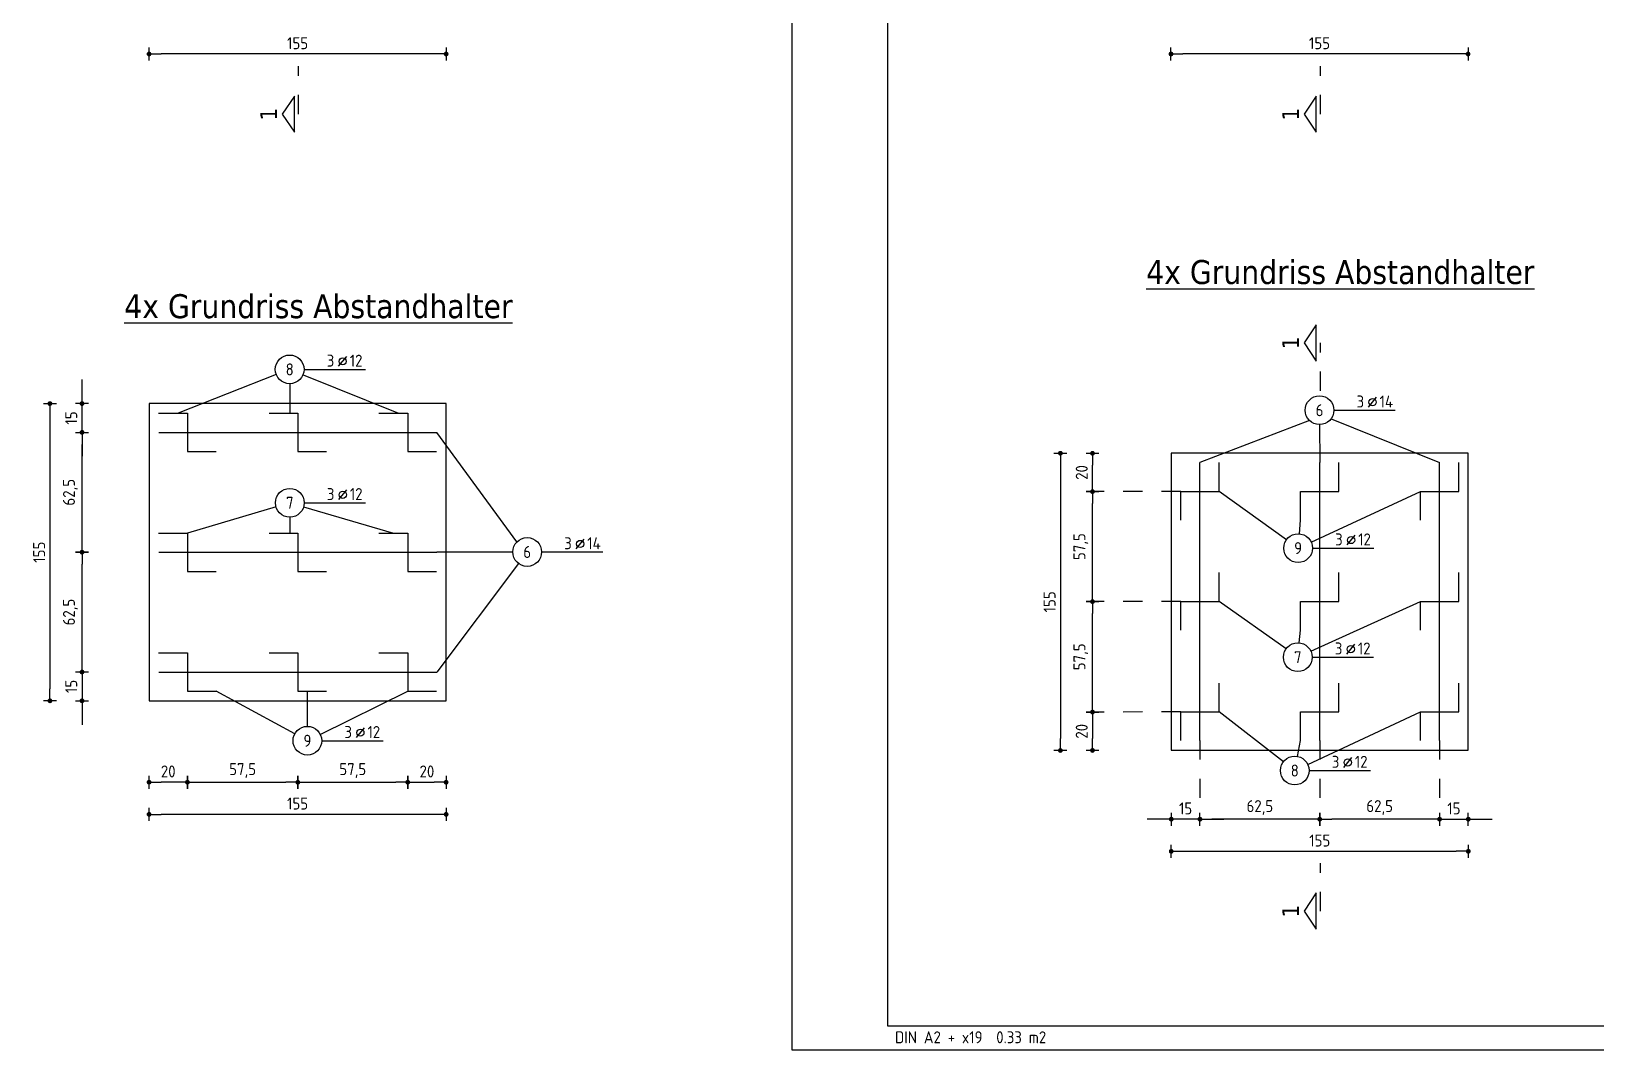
# Model space of a CAD drawing. Extents: x -4 to 19.6, y 0 to 25.2.
# Drawn here: x -3.97 to 4.19, y 0 to 5.31 of the extents above; entities that cross this region are included whole.
import ezdxf
from ezdxf.enums import TextEntityAlignment as Align

# ---------------------------------------------------------------- set-up
doc = ezdxf.new("R2010")
doc.units = 0
doc.header["$LTSCALE"] = 0.25
for name, pattern in [('AUSGEZOGEN', [1000.01, 1000, 0.01]), ('DASHDOTSMALL', [1.05, 0.5, -0.25, 0.05, -0.25]), ('HIDDEN4', [0.12, 0.02, -0.1]), ('STRICHPUNKT2', [0.55, 0.25, -0.125, 0.05, -0.125])]:
    doc.linetypes.add(name, pattern=pattern)
for name, color, linetype in [('BETON', 7, 'Continuous'), ('HILFE', 7, 'Continuous'), ('MASSE', 7, 'Continuous'), ('RAHMEN', 7, 'Continuous'), ('RND', 7, 'Continuous'), ('SCHNITTE', 7, 'Continuous'), ('TEXT', 7, 'Continuous')]:
    doc.layers.add(name, color=color, linetype=linetype)
doc.styles.add('helv', font='tahoma.ttf')
doc.styles.add('txt', font='isocp.shx')
doc.dimstyles.new('DOT_I', dxfattribs={"dimscale": 0.25, "dimtxt": 0.25, "dimasz": 0.25, "dimexe": 0.1, "dimexo": 0.3, "dimgap": 0.1, "dimtad": 1, "dimdec": 3, "dimzin": 3, "dimtxsty": 'txt', "dimblk": 'DOT', "dimblk1": 'DOT', "dimblk2": 'DOT', "dimsah": 1, "dimcen": 0.1, "dimse1": 1, "dimse2": 1, "dimazin": 0, "dimtfac": 1, "dimtdec": 4, "dimtix": 1, "dimtmove": 2, "dimatfit": 3, "dimfxl": 0, "dimtvp": 1, "dimtolj": 1, "dimtzin": 0, "dimarcsym": 0})

# ---------------------------------------------------------------- blocks, each defined once
blk = doc.blocks.new('SCHN-2')
at = {"layer": 'SCHNITTE', "color": 6, "linetype": 'Continuous'}
blk.add_lwpolyline([(0.378, 0.088), (0, 0.34), (-0.378, 0.088)], close=True, dxfattribs=at)
at = {"layer": 'SCHNITTE', "color": 1, "linetype": 'DASHDOTSMALL', "style": 'helv'}
blk.add_attdef('SCHN-2', text='', height=0.35, dxfattribs=at).set_placement((0, 0.45), align=Align.CENTER)
blk = doc.blocks.new('DOT')
at = {"layer": 'MASSE', "color": 7, "linetype": 'Continuous'}
for p, q in [((0, 0), (-1, 0)), ((0, 0.54), (0, -0.54))]:
    blk.add_line(p, q, dxfattribs=at)
at = {"layer": 'MASSE', "color": 7, "linetype": 'Continuous', "const_width": 0.2}
blk.add_lwpolyline([(-0.1, 0, 1), (0.1, 0, 1)], format="xyb", close=True, dxfattribs=at)
blk = doc.blocks.new('*D47')
at = {"layer": 'Defpoints', "color": 0, "linetype": 'AUSGEZOGEN', "transparency": 16777216}
for p in [(1.9788, 5.1932), (1.9788, 5.1932), (3.5288, 5.1932)]:
    blk.add_point(p, dxfattribs=at)
at = {"layer": 'MASSE', "color": 0, "linetype": 'AUSGEZOGEN', "lineweight": -2, "transparency": 16777216}
blk.add_line((3.4663, 5.1932), (2.0413, 5.1932), dxfattribs=at)
at = {"layer": 'MASSE', "color": 0, "linetype": 'AUSGEZOGEN', "lineweight": -2, "transparency": 16777216, "xscale": 0.0625, "yscale": 0.0625, "zscale": 0.0625, "rotation": 180}
blk.add_blockref('DOT', (1.9788, 5.1932), dxfattribs=at)
at = {"layer": 'MASSE', "color": 0, "linetype": 'AUSGEZOGEN', "lineweight": -2, "transparency": 16777216, "xscale": 0.0625, "yscale": 0.0625, "zscale": 0.0625}
blk.add_blockref('DOT', (3.5288, 5.1932), dxfattribs=at)
at = {"layer": 'MASSE', "color": 0, "linetype": 'AUSGEZOGEN', "transparency": 16777216, "insert": (2.7538, 5.2495), "char_height": 0.0625, "attachment_point": 5, "style": 'txt'}
blk.add_mtext('\\A1;155', dxfattribs=at)
blk = doc.blocks.new('*D48')
at = {"layer": 'Defpoints', "color": 0, "linetype": 'AUSGEZOGEN', "transparency": 16777216}
for p in [(1.9801, 1.0347), (3.5301, 1.0347), (3.5301, 1.0347)]:
    blk.add_point(p, dxfattribs=at)
at = {"layer": 'MASSE', "color": 0, "linetype": 'AUSGEZOGEN', "lineweight": -2, "transparency": 16777216}
blk.add_line((2.0426, 1.0347), (3.4676, 1.0347), dxfattribs=at)
at = {"layer": 'MASSE', "color": 0, "linetype": 'AUSGEZOGEN', "lineweight": -2, "transparency": 16777216, "xscale": 0.0625, "yscale": 0.0625, "zscale": 0.0625, "rotation": 180}
blk.add_blockref('DOT', (1.9801, 1.0347), dxfattribs=at)
at = {"layer": 'MASSE', "color": 0, "linetype": 'AUSGEZOGEN', "lineweight": -2, "transparency": 16777216, "xscale": 0.0625, "yscale": 0.0625, "zscale": 0.0625}
blk.add_blockref('DOT', (3.5301, 1.0347), dxfattribs=at)
at = {"layer": 'MASSE', "color": 0, "linetype": 'AUSGEZOGEN', "transparency": 16777216, "insert": (2.7551, 1.091), "char_height": 0.0625, "attachment_point": 5, "style": 'txt'}
blk.add_mtext('\\A1;155', dxfattribs=at)
blk = doc.blocks.new('*D49')
at = {"layer": 'Defpoints', "color": 0, "linetype": 'AUSGEZOGEN', "transparency": 16777216}
for p in [(1.4017, 3.1108), (1.4017, 1.5608), (1.4017, 1.5608)]:
    blk.add_point(p, dxfattribs=at)
at = {"layer": 'MASSE', "color": 0, "linetype": 'AUSGEZOGEN', "lineweight": -2, "transparency": 16777216}
blk.add_line((1.4017, 3.0483), (1.4017, 1.6233), dxfattribs=at)
at = {"layer": 'MASSE', "color": 0, "linetype": 'AUSGEZOGEN', "lineweight": -2, "transparency": 16777216, "xscale": 0.0625, "yscale": 0.0625, "zscale": 0.0625}
for p, rotation in [((1.4017, 3.1108), 90), ((1.4017, 1.5608), 270)]:
    blk.add_blockref('DOT', p, dxfattribs=dict(at, rotation=rotation))
at = {"layer": 'MASSE', "color": 0, "linetype": 'AUSGEZOGEN', "transparency": 16777216, "insert": (1.3455, 2.3358), "char_height": 0.0625, "attachment_point": 5, "rotation": 90, "style": 'txt'}
blk.add_mtext('\\A1;155', dxfattribs=at)
blk = doc.blocks.new('RND_LEI')
at = {"layer": 'RND', "color": 7, "linetype": 'Continuous'}
blk.add_line((1.022, 0.066), (1.19, 0.27), dxfattribs=at)
for centre, radius in [((0, 0), 0.3), ((1.106, 0.168), 0.075)]:
    blk.add_circle(centre, radius, dxfattribs=at)
at = {"layer": 'RND', "color": 7, "linetype": 'Continuous', "style": 'txt'}
blk.add_attdef('POSL', text='', height=0.25, dxfattribs=at).set_placement((0, 0), align=Align.MIDDLE)
blk.add_attdef('ANZ', text='', height=0.25, dxfattribs=at).set_placement((0.931, 0.057), align=Align.RIGHT)
for tag, p in [('DUM', (1.253, 0.057)), ('ABSTD', (1.674, 0.057)), ('POSTXT', (0.374, -0.327))]:
    blk.add_attdef(tag, p, '', height=0.25, dxfattribs=at)
blk = doc.blocks.new('*D64')
at = {"layer": 'Defpoints', "color": 0, "linetype": 'AUSGEZOGEN', "transparency": 16777216}
for p in [(1.5692, 1.7608), (1.5692, 1.5608), (1.5692, 1.5608)]:
    blk.add_point(p, dxfattribs=at)
at = {"layer": 'MASSE', "color": 0, "linetype": 'AUSGEZOGEN', "lineweight": -2, "transparency": 16777216}
blk.add_line((1.5692, 1.6983), (1.5692, 1.6233), dxfattribs=at)
at = {"layer": 'MASSE', "color": 0, "linetype": 'AUSGEZOGEN', "lineweight": -2, "transparency": 16777216, "xscale": 0.0625, "yscale": 0.0625, "zscale": 0.0625}
for p, rotation in [((1.5692, 1.7608), 90), ((1.5692, 1.5608), 270)]:
    blk.add_blockref('DOT', p, dxfattribs=dict(at, rotation=rotation))
at = {"layer": 'MASSE', "color": 0, "linetype": 'AUSGEZOGEN', "transparency": 16777216, "insert": (1.513, 1.6608), "char_height": 0.0625, "attachment_point": 5, "rotation": 90, "style": 'txt'}
blk.add_mtext('\\A1;20', dxfattribs=at)
blk = doc.blocks.new('*D65')
at = {"layer": 'Defpoints', "color": 0, "linetype": 'AUSGEZOGEN', "transparency": 16777216}
for p in [(1.5692, 2.3371), (1.5692, 2.3371), (1.5692, 1.7608)]:
    blk.add_point(p, dxfattribs=at)
at = {"layer": 'MASSE', "color": 0, "linetype": 'AUSGEZOGEN', "lineweight": -2, "transparency": 16777216}
blk.add_line((1.5692, 1.8233), (1.5692, 2.2746), dxfattribs=at)
at = {"layer": 'MASSE', "color": 0, "linetype": 'AUSGEZOGEN', "lineweight": -2, "transparency": 16777216, "xscale": 0.0625, "yscale": 0.0625, "zscale": 0.0625}
for p, rotation in [((1.5692, 2.3371), 90), ((1.5692, 1.7608), 270)]:
    blk.add_blockref('DOT', p, dxfattribs=dict(at, rotation=rotation))
at = {"layer": 'MASSE', "color": 0, "linetype": 'AUSGEZOGEN', "transparency": 16777216, "insert": (1.5083, 2.049), "char_height": 0.0625, "attachment_point": 5, "rotation": 90, "style": 'txt'}
blk.add_mtext('\\A1;57,5', dxfattribs=at)
blk = doc.blocks.new('*D66')
at = {"layer": 'Defpoints', "color": 0, "linetype": 'AUSGEZOGEN', "transparency": 16777216}
for p in [(1.5692, 2.9106), (1.5692, 2.9106), (1.5692, 2.3371)]:
    blk.add_point(p, dxfattribs=at)
at = {"layer": 'MASSE', "color": 0, "linetype": 'AUSGEZOGEN', "lineweight": -2, "transparency": 16777216}
blk.add_line((1.5692, 2.3996), (1.5692, 2.8481), dxfattribs=at)
at = {"layer": 'MASSE', "color": 0, "linetype": 'AUSGEZOGEN', "lineweight": -2, "transparency": 16777216, "xscale": 0.0625, "yscale": 0.0625, "zscale": 0.0625}
for p, rotation in [((1.5692, 2.9106), 90), ((1.5692, 2.3371), 270)]:
    blk.add_blockref('DOT', p, dxfattribs=dict(at, rotation=rotation))
at = {"layer": 'MASSE', "color": 0, "linetype": 'AUSGEZOGEN', "transparency": 16777216, "insert": (1.5083, 2.6238), "char_height": 0.0625, "attachment_point": 5, "rotation": 90, "style": 'txt'}
blk.add_mtext('\\A1;57,5', dxfattribs=at)
blk = doc.blocks.new('*D67')
at = {"layer": 'Defpoints', "color": 0, "linetype": 'AUSGEZOGEN', "transparency": 16777216}
for p in [(1.5692, 3.1108), (1.5692, 3.1108), (1.5692, 2.9106)]:
    blk.add_point(p, dxfattribs=at)
at = {"layer": 'MASSE', "color": 0, "linetype": 'AUSGEZOGEN', "lineweight": -2, "transparency": 16777216}
blk.add_line((1.5692, 2.9731), (1.5692, 3.0483), dxfattribs=at)
at = {"layer": 'MASSE', "color": 0, "linetype": 'AUSGEZOGEN', "lineweight": -2, "transparency": 16777216, "xscale": 0.0625, "yscale": 0.0625, "zscale": 0.0625}
for p, rotation in [((1.5692, 3.1108), 90), ((1.5692, 2.9106), 270)]:
    blk.add_blockref('DOT', p, dxfattribs=dict(at, rotation=rotation))
at = {"layer": 'MASSE', "color": 0, "linetype": 'AUSGEZOGEN', "transparency": 16777216, "insert": (1.513, 3.0107), "char_height": 0.0625, "attachment_point": 5, "rotation": 90, "style": 'txt'}
blk.add_mtext('\\A1;20', dxfattribs=at)
blk = doc.blocks.new('*D68')
at = {"layer": 'Defpoints', "color": 0, "linetype": 'AUSGEZOGEN', "transparency": 16777216}
for p in [(3.3801, 1.2022), (3.5301, 1.2022), (3.5301, 1.2022)]:
    blk.add_point(p, dxfattribs=at)
at = {"layer": 'MASSE', "color": 0, "linetype": 'AUSGEZOGEN', "lineweight": -2, "transparency": 16777216}
for p, q in [((3.3176, 1.2022), (3.2551, 1.2022)), ((3.3801, 1.2022), (3.5301, 1.2022)), ((3.5926, 1.2022), (3.6551, 1.2022))]:
    blk.add_line(p, q, dxfattribs=at)
at = {"layer": 'MASSE', "color": 0, "linetype": 'AUSGEZOGEN', "lineweight": -2, "transparency": 16777216, "xscale": 0.0625, "yscale": 0.0625, "zscale": 0.0625}
blk.add_blockref('DOT', (3.3801, 1.2022), dxfattribs=at)
at = {"layer": 'MASSE', "color": 0, "linetype": 'AUSGEZOGEN', "lineweight": -2, "transparency": 16777216, "xscale": 0.0625, "yscale": 0.0625, "zscale": 0.0625, "rotation": 180}
blk.add_blockref('DOT', (3.5301, 1.2022), dxfattribs=at)
at = {"layer": 'MASSE', "color": 0, "linetype": 'AUSGEZOGEN', "transparency": 16777216, "insert": (3.4551, 1.2585), "char_height": 0.0625, "attachment_point": 5, "style": 'txt'}
blk.add_mtext('\\A1;15', dxfattribs=at)
blk = doc.blocks.new('*D69')
at = {"layer": 'Defpoints', "color": 0, "linetype": 'AUSGEZOGEN', "transparency": 16777216}
for p in [(2.7551, 1.2022), (2.7551, 1.2022), (3.3801, 1.2022)]:
    blk.add_point(p, dxfattribs=at)
at = {"layer": 'MASSE', "color": 0, "linetype": 'AUSGEZOGEN', "lineweight": -2, "transparency": 16777216}
blk.add_line((3.3176, 1.2022), (2.8176, 1.2022), dxfattribs=at)
at = {"layer": 'MASSE', "color": 0, "linetype": 'AUSGEZOGEN', "lineweight": -2, "transparency": 16777216, "xscale": 0.0625, "yscale": 0.0625, "zscale": 0.0625, "rotation": 180}
blk.add_blockref('DOT', (2.7551, 1.2022), dxfattribs=at)
at = {"layer": 'MASSE', "color": 0, "linetype": 'AUSGEZOGEN', "lineweight": -2, "transparency": 16777216, "xscale": 0.0625, "yscale": 0.0625, "zscale": 0.0625}
blk.add_blockref('DOT', (3.3801, 1.2022), dxfattribs=at)
at = {"layer": 'MASSE', "color": 0, "linetype": 'AUSGEZOGEN', "transparency": 16777216, "insert": (3.0676, 1.2632), "char_height": 0.0625, "attachment_point": 5, "style": 'txt'}
blk.add_mtext('\\A1;62,5', dxfattribs=at)
blk = doc.blocks.new('*D70')
at = {"layer": 'Defpoints', "color": 0, "linetype": 'AUSGEZOGEN', "transparency": 16777216}
for p in [(2.1301, 1.2022), (2.1301, 1.2022), (2.7551, 1.2022)]:
    blk.add_point(p, dxfattribs=at)
at = {"layer": 'MASSE', "color": 0, "linetype": 'AUSGEZOGEN', "lineweight": -2, "transparency": 16777216}
blk.add_line((2.6926, 1.2022), (2.1926, 1.2022), dxfattribs=at)
at = {"layer": 'MASSE', "color": 0, "linetype": 'AUSGEZOGEN', "lineweight": -2, "transparency": 16777216, "xscale": 0.0625, "yscale": 0.0625, "zscale": 0.0625, "rotation": 180}
blk.add_blockref('DOT', (2.1301, 1.2022), dxfattribs=at)
at = {"layer": 'MASSE', "color": 0, "linetype": 'AUSGEZOGEN', "lineweight": -2, "transparency": 16777216, "xscale": 0.0625, "yscale": 0.0625, "zscale": 0.0625}
blk.add_blockref('DOT', (2.7551, 1.2022), dxfattribs=at)
at = {"layer": 'MASSE', "color": 0, "linetype": 'AUSGEZOGEN', "transparency": 16777216, "insert": (2.4426, 1.2632), "char_height": 0.0625, "attachment_point": 5, "style": 'txt'}
blk.add_mtext('\\A1;62,5', dxfattribs=at)
blk = doc.blocks.new('*D71')
at = {"layer": 'Defpoints', "color": 0, "linetype": 'AUSGEZOGEN', "transparency": 16777216}
for p in [(1.9801, 1.2022), (1.9801, 1.2022), (2.1301, 1.2022)]:
    blk.add_point(p, dxfattribs=at)
at = {"layer": 'MASSE', "color": 0, "linetype": 'AUSGEZOGEN', "lineweight": -2, "transparency": 16777216}
for p, q in [((1.9176, 1.2022), (1.8551, 1.2022)), ((2.1301, 1.2022), (1.9801, 1.2022)), ((2.1926, 1.2022), (2.2551, 1.2022))]:
    blk.add_line(p, q, dxfattribs=at)
at = {"layer": 'MASSE', "color": 0, "linetype": 'AUSGEZOGEN', "lineweight": -2, "transparency": 16777216, "xscale": 0.0625, "yscale": 0.0625, "zscale": 0.0625}
blk.add_blockref('DOT', (1.9801, 1.2022), dxfattribs=at)
at = {"layer": 'MASSE', "color": 0, "linetype": 'AUSGEZOGEN', "lineweight": -2, "transparency": 16777216, "xscale": 0.0625, "yscale": 0.0625, "zscale": 0.0625, "rotation": 180}
blk.add_blockref('DOT', (2.1301, 1.2022), dxfattribs=at)
at = {"layer": 'MASSE', "color": 0, "linetype": 'AUSGEZOGEN', "transparency": 16777216, "insert": (2.0551, 1.2585), "char_height": 0.0625, "attachment_point": 5, "style": 'txt'}
blk.add_mtext('\\A1;15', dxfattribs=at)
blk = doc.blocks.new('A2-19-0')
at = {"layer": 'RAHMEN', "color": 7}
for p, q in [((0, 42), (0, 0)), ((0, 0), (78.4, 0))]:
    blk.add_line(p, q, dxfattribs=at)
at = {"layer": 'RAHMEN', "color": 5}
for p, q in [((2, 41.5), (2, 0.5)), ((2, 0.5), (77.9, 0.5))]:
    blk.add_line(p, q, dxfattribs=at)
at = {"layer": 'RAHMEN', "color": 7, "style": 'txt'}
blk.add_text('DIN A2 + x19  0.33 m2', height=0.25, dxfattribs=at).set_placement((2.155, 0.134))
blk = doc.blocks.new('*D84')
at = {"layer": 'Defpoints', "color": 0, "linetype": 'AUSGEZOGEN', "transparency": 16777216}
for p in [(-3.3534, 5.1932), (-3.3534, 5.1932), (-1.8034, 5.1932)]:
    blk.add_point(p, dxfattribs=at)
at = {"layer": 'MASSE', "color": 0, "linetype": 'AUSGEZOGEN', "lineweight": -2, "transparency": 16777216}
blk.add_line((-1.8659, 5.1932), (-3.2909, 5.1932), dxfattribs=at)
at = {"layer": 'MASSE', "color": 0, "linetype": 'AUSGEZOGEN', "lineweight": -2, "transparency": 16777216, "xscale": 0.0625, "yscale": 0.0625, "zscale": 0.0625, "rotation": 180}
blk.add_blockref('DOT', (-3.3534, 5.1932), dxfattribs=at)
at = {"layer": 'MASSE', "color": 0, "linetype": 'AUSGEZOGEN', "lineweight": -2, "transparency": 16777216, "xscale": 0.0625, "yscale": 0.0625, "zscale": 0.0625}
blk.add_blockref('DOT', (-1.8034, 5.1932), dxfattribs=at)
at = {"layer": 'MASSE', "color": 0, "linetype": 'AUSGEZOGEN', "transparency": 16777216, "insert": (-2.5784, 5.2495), "char_height": 0.0625, "attachment_point": 5, "style": 'txt'}
blk.add_mtext('\\A1;155', dxfattribs=at)
blk = doc.blocks.new('*D82')
at = {"layer": 'Defpoints', "color": 0, "linetype": 'AUSGEZOGEN', "transparency": 16777216}
for p in [(-3.8706, 3.3698), (-3.8706, 1.8198), (-3.8706, 1.8198)]:
    blk.add_point(p, dxfattribs=at)
at = {"layer": 'MASSE', "color": 0, "linetype": 'AUSGEZOGEN', "lineweight": -2, "transparency": 16777216}
blk.add_line((-3.8706, 3.3073), (-3.8706, 1.8823), dxfattribs=at)
at = {"layer": 'MASSE', "color": 0, "linetype": 'AUSGEZOGEN', "lineweight": -2, "transparency": 16777216, "xscale": 0.0625, "yscale": 0.0625, "zscale": 0.0625}
for p, rotation in [((-3.8706, 3.3698), 90), ((-3.8706, 1.8198), 270)]:
    blk.add_blockref('DOT', p, dxfattribs=dict(at, rotation=rotation))
at = {"layer": 'MASSE', "color": 0, "linetype": 'AUSGEZOGEN', "transparency": 16777216, "insert": (-3.9269, 2.5948), "char_height": 0.0625, "attachment_point": 5, "rotation": 90, "style": 'txt'}
blk.add_mtext('\\A1;155', dxfattribs=at)
blk = doc.blocks.new('*D83')
at = {"layer": 'Defpoints', "color": 0, "linetype": 'AUSGEZOGEN', "transparency": 16777216}
for p in [(-3.3534, 1.2275), (-3.3534, 1.2275), (-1.8034, 1.2275)]:
    blk.add_point(p, dxfattribs=at)
at = {"layer": 'MASSE', "color": 0, "linetype": 'AUSGEZOGEN', "lineweight": -2, "transparency": 16777216}
blk.add_line((-1.8659, 1.2275), (-3.2909, 1.2275), dxfattribs=at)
at = {"layer": 'MASSE', "color": 0, "linetype": 'AUSGEZOGEN', "lineweight": -2, "transparency": 16777216, "xscale": 0.0625, "yscale": 0.0625, "zscale": 0.0625, "rotation": 180}
blk.add_blockref('DOT', (-3.3534, 1.2275), dxfattribs=at)
at = {"layer": 'MASSE', "color": 0, "linetype": 'AUSGEZOGEN', "lineweight": -2, "transparency": 16777216, "xscale": 0.0625, "yscale": 0.0625, "zscale": 0.0625}
blk.add_blockref('DOT', (-1.8034, 1.2275), dxfattribs=at)
at = {"layer": 'MASSE', "color": 0, "linetype": 'AUSGEZOGEN', "transparency": 16777216, "insert": (-2.5784, 1.2837), "char_height": 0.0625, "attachment_point": 5, "style": 'txt'}
blk.add_mtext('\\A1;155', dxfattribs=at)
blk = doc.blocks.new('*D80')
at = {"layer": 'Defpoints', "color": 0, "linetype": 'AUSGEZOGEN', "transparency": 16777216}
for p in [(-3.3534, 1.395), (-3.3534, 1.395), (-3.1534, 1.395)]:
    blk.add_point(p, dxfattribs=at)
at = {"layer": 'MASSE', "color": 0, "linetype": 'AUSGEZOGEN', "lineweight": -2, "transparency": 16777216}
blk.add_line((-3.2159, 1.395), (-3.2909, 1.395), dxfattribs=at)
at = {"layer": 'MASSE', "color": 0, "linetype": 'AUSGEZOGEN', "lineweight": -2, "transparency": 16777216, "xscale": 0.0625, "yscale": 0.0625, "zscale": 0.0625, "rotation": 180}
blk.add_blockref('DOT', (-3.3534, 1.395), dxfattribs=at)
at = {"layer": 'MASSE', "color": 0, "linetype": 'AUSGEZOGEN', "lineweight": -2, "transparency": 16777216, "xscale": 0.0625, "yscale": 0.0625, "zscale": 0.0625}
blk.add_blockref('DOT', (-3.1534, 1.395), dxfattribs=at)
at = {"layer": 'MASSE', "color": 0, "linetype": 'AUSGEZOGEN', "transparency": 16777216, "insert": (-3.2534, 1.4513), "char_height": 0.0625, "attachment_point": 5, "style": 'txt'}
blk.add_mtext('\\A1;20', dxfattribs=at)
blk = doc.blocks.new('*D81')
at = {"layer": 'Defpoints', "color": 0, "linetype": 'AUSGEZOGEN', "transparency": 16777216}
for p in [(-3.1534, 1.395), (-2.5771, 1.395), (-2.5771, 1.395)]:
    blk.add_point(p, dxfattribs=at)
at = {"layer": 'MASSE', "color": 0, "linetype": 'AUSGEZOGEN', "lineweight": -2, "transparency": 16777216}
blk.add_line((-3.0909, 1.395), (-2.6396, 1.395), dxfattribs=at)
at = {"layer": 'MASSE', "color": 0, "linetype": 'AUSGEZOGEN', "lineweight": -2, "transparency": 16777216, "xscale": 0.0625, "yscale": 0.0625, "zscale": 0.0625, "rotation": 180}
blk.add_blockref('DOT', (-3.1534, 1.395), dxfattribs=at)
at = {"layer": 'MASSE', "color": 0, "linetype": 'AUSGEZOGEN', "lineweight": -2, "transparency": 16777216, "xscale": 0.0625, "yscale": 0.0625, "zscale": 0.0625}
blk.add_blockref('DOT', (-2.5771, 1.395), dxfattribs=at)
at = {"layer": 'MASSE', "color": 0, "linetype": 'AUSGEZOGEN', "transparency": 16777216, "insert": (-2.8652, 1.456), "char_height": 0.0625, "attachment_point": 5, "style": 'txt'}
blk.add_mtext('\\A1;57,5', dxfattribs=at)
blk = doc.blocks.new('*D74')
at = {"layer": 'Defpoints', "color": 0, "linetype": 'AUSGEZOGEN', "transparency": 16777216}
for p in [(-2.5771, 1.395), (-2.0036, 1.395), (-2.0036, 1.395)]:
    blk.add_point(p, dxfattribs=at)
at = {"layer": 'MASSE', "color": 0, "linetype": 'AUSGEZOGEN', "lineweight": -2, "transparency": 16777216}
blk.add_line((-2.5146, 1.395), (-2.0661, 1.395), dxfattribs=at)
at = {"layer": 'MASSE', "color": 0, "linetype": 'AUSGEZOGEN', "lineweight": -2, "transparency": 16777216, "xscale": 0.0625, "yscale": 0.0625, "zscale": 0.0625, "rotation": 180}
blk.add_blockref('DOT', (-2.5771, 1.395), dxfattribs=at)
at = {"layer": 'MASSE', "color": 0, "linetype": 'AUSGEZOGEN', "lineweight": -2, "transparency": 16777216, "xscale": 0.0625, "yscale": 0.0625, "zscale": 0.0625}
blk.add_blockref('DOT', (-2.0036, 1.395), dxfattribs=at)
at = {"layer": 'MASSE', "color": 0, "linetype": 'AUSGEZOGEN', "transparency": 16777216, "insert": (-2.2904, 1.456), "char_height": 0.0625, "attachment_point": 5, "style": 'txt'}
blk.add_mtext('\\A1;57,5', dxfattribs=at)
blk = doc.blocks.new('*D75')
at = {"layer": 'Defpoints', "color": 0, "linetype": 'AUSGEZOGEN', "transparency": 16777216}
for p in [(-2.0036, 1.395), (-1.8034, 1.395), (-1.8034, 1.395)]:
    blk.add_point(p, dxfattribs=at)
at = {"layer": 'MASSE', "color": 0, "linetype": 'AUSGEZOGEN', "lineweight": -2, "transparency": 16777216}
blk.add_line((-1.9411, 1.395), (-1.8659, 1.395), dxfattribs=at)
at = {"layer": 'MASSE', "color": 0, "linetype": 'AUSGEZOGEN', "lineweight": -2, "transparency": 16777216, "xscale": 0.0625, "yscale": 0.0625, "zscale": 0.0625, "rotation": 180}
blk.add_blockref('DOT', (-2.0036, 1.395), dxfattribs=at)
at = {"layer": 'MASSE', "color": 0, "linetype": 'AUSGEZOGEN', "lineweight": -2, "transparency": 16777216, "xscale": 0.0625, "yscale": 0.0625, "zscale": 0.0625}
blk.add_blockref('DOT', (-1.8034, 1.395), dxfattribs=at)
at = {"layer": 'MASSE', "color": 0, "linetype": 'AUSGEZOGEN', "transparency": 16777216, "insert": (-1.9035, 1.4513), "char_height": 0.0625, "attachment_point": 5, "style": 'txt'}
blk.add_mtext('\\A1;20', dxfattribs=at)
blk = doc.blocks.new('*D76')
at = {"layer": 'Defpoints', "color": 0, "linetype": 'AUSGEZOGEN', "transparency": 16777216}
for p in [(-3.7032, 1.9698), (-3.7032, 1.8198), (-3.7032, 1.8198)]:
    blk.add_point(p, dxfattribs=at)
at = {"layer": 'MASSE', "color": 0, "linetype": 'AUSGEZOGEN', "lineweight": -2, "transparency": 16777216}
for p, q in [((-3.7032, 2.0323), (-3.7032, 2.0948)), ((-3.7032, 1.9698), (-3.7032, 1.8198)), ((-3.7032, 1.7573), (-3.7032, 1.6948))]:
    blk.add_line(p, q, dxfattribs=at)
at = {"layer": 'MASSE', "color": 0, "linetype": 'AUSGEZOGEN', "lineweight": -2, "transparency": 16777216, "xscale": 0.0625, "yscale": 0.0625, "zscale": 0.0625}
for p, rotation in [((-3.7032, 1.9698), 270), ((-3.7032, 1.8198), 90)]:
    blk.add_blockref('DOT', p, dxfattribs=dict(at, rotation=rotation))
at = {"layer": 'MASSE', "color": 0, "linetype": 'AUSGEZOGEN', "transparency": 16777216, "insert": (-3.7594, 1.8948), "char_height": 0.0625, "attachment_point": 5, "rotation": 90, "style": 'txt'}
blk.add_mtext('\\A1;15', dxfattribs=at)
blk = doc.blocks.new('*D77')
at = {"layer": 'Defpoints', "color": 0, "linetype": 'AUSGEZOGEN', "transparency": 16777216}
for p in [(-3.7032, 2.5948), (-3.7032, 2.5948), (-3.7032, 1.9698)]:
    blk.add_point(p, dxfattribs=at)
at = {"layer": 'MASSE', "color": 0, "linetype": 'AUSGEZOGEN', "lineweight": -2, "transparency": 16777216}
blk.add_line((-3.7032, 2.0323), (-3.7032, 2.5323), dxfattribs=at)
at = {"layer": 'MASSE', "color": 0, "linetype": 'AUSGEZOGEN', "lineweight": -2, "transparency": 16777216, "xscale": 0.0625, "yscale": 0.0625, "zscale": 0.0625}
for p, rotation in [((-3.7032, 2.5948), 90), ((-3.7032, 1.9698), 270)]:
    blk.add_blockref('DOT', p, dxfattribs=dict(at, rotation=rotation))
at = {"layer": 'MASSE', "color": 0, "linetype": 'AUSGEZOGEN', "transparency": 16777216, "insert": (-3.7641, 2.2823), "char_height": 0.0625, "attachment_point": 5, "rotation": 90, "style": 'txt'}
blk.add_mtext('\\A1;62,5', dxfattribs=at)
blk = doc.blocks.new('*D78')
at = {"layer": 'Defpoints', "color": 0, "linetype": 'AUSGEZOGEN', "transparency": 16777216}
for p in [(-3.7032, 3.2198), (-3.7032, 3.2198), (-3.7032, 2.5948)]:
    blk.add_point(p, dxfattribs=at)
at = {"layer": 'MASSE', "color": 0, "linetype": 'AUSGEZOGEN', "lineweight": -2, "transparency": 16777216}
blk.add_line((-3.7032, 2.6573), (-3.7032, 3.1573), dxfattribs=at)
at = {"layer": 'MASSE', "color": 0, "linetype": 'AUSGEZOGEN', "lineweight": -2, "transparency": 16777216, "xscale": 0.0625, "yscale": 0.0625, "zscale": 0.0625}
for p, rotation in [((-3.7032, 3.2198), 90), ((-3.7032, 2.5948), 270)]:
    blk.add_blockref('DOT', p, dxfattribs=dict(at, rotation=rotation))
at = {"layer": 'MASSE', "color": 0, "linetype": 'AUSGEZOGEN', "transparency": 16777216, "insert": (-3.7641, 2.9073), "char_height": 0.0625, "attachment_point": 5, "rotation": 90, "style": 'txt'}
blk.add_mtext('\\A1;62,5', dxfattribs=at)
blk = doc.blocks.new('*D79')
at = {"layer": 'Defpoints', "color": 0, "linetype": 'AUSGEZOGEN', "transparency": 16777216}
for p in [(-3.7032, 3.3698), (-3.7032, 3.3698), (-3.7032, 3.2198)]:
    blk.add_point(p, dxfattribs=at)
at = {"layer": 'MASSE', "color": 0, "linetype": 'AUSGEZOGEN', "lineweight": -2, "transparency": 16777216}
for p, q in [((-3.7032, 3.4323), (-3.7032, 3.4948)), ((-3.7032, 3.2198), (-3.7032, 3.3698)), ((-3.7032, 3.1573), (-3.7032, 3.0948))]:
    blk.add_line(p, q, dxfattribs=at)
at = {"layer": 'MASSE', "color": 0, "linetype": 'AUSGEZOGEN', "lineweight": -2, "transparency": 16777216, "xscale": 0.0625, "yscale": 0.0625, "zscale": 0.0625}
for p, rotation in [((-3.7032, 3.3698), 270), ((-3.7032, 3.2198), 90)]:
    blk.add_blockref('DOT', p, dxfattribs=dict(at, rotation=rotation))
at = {"layer": 'MASSE', "color": 0, "linetype": 'AUSGEZOGEN', "transparency": 16777216, "insert": (-3.7594, 3.2948), "char_height": 0.0625, "attachment_point": 5, "rotation": 90, "style": 'txt'}
blk.add_mtext('\\A1;15', dxfattribs=at)

msp = doc.modelspace()

# ---------------------------------------------------------------- linework, layer by layer
at = {"layer": 'BETON', "color": 6, "linetype": 'AUSGEZOGEN'}
for p, q in [((-1.80337, 3.36977), (-3.35337, 3.36977)), ((-3.35337, 3.36977), (-3.35337, 1.81977)), ((-1.80337, 1.81977), (-1.80337, 3.36977)), ((3.53007, 3.11209), (1.98007, 3.11209)), ((1.98007, 3.11209), (1.98007, 1.56209)), ((3.53007, 1.56209), (3.53007, 3.11209)), ((-3.35337, 1.81977), (-1.80337, 1.81977)), ((1.98007, 1.56209), (3.53007, 1.56209))]:
    msp.add_line(p, q, dxfattribs=at)
at = {"layer": 'HILFE', "color": 102, "linetype": 'HIDDEN4'}
for p, q in [((2.03007, 2.91181), (1.60296, 2.91055)), ((2.03007, 2.33834), (1.60296, 2.33709)), ((2.03007, 1.76209), (1.60296, 1.76083)), ((2.13007, 1.61334), (2.13007, 1.23598)), ((2.75507, 1.61334), (2.75507, 1.23598)), ((3.38007, 1.61334), (3.38007, 1.23598))]:
    msp.add_line(p, q, dxfattribs=at)
at = {"layer": 'RND', "color": 102, "linetype": 'AUSGEZOGEN'}
for p, q in [((-2.68943, 3.52084), (-3.20211, 3.31977)), ((-2.55004, 3.52022), (-2.05211, 3.31977)), ((-2.61961, 3.47323), (-2.61961, 3.31977)), ((2.70128, 3.28183), (2.13007, 3.06334)), ((2.81389, 3.29004), (3.38007, 3.06334)), ((-1.43366, 2.64857), (-1.85211, 3.21977)), ((2.75416, 3.26018), (2.75507, 3.06334)), ((2.58108, 2.65978), (2.23007, 2.91181)), ((2.71005, 2.64758), (3.28007, 2.91181)), ((-2.69094, 2.8312), (-3.15337, 2.69477)), ((-2.619, 2.77742), (-2.619, 2.69477)), ((-2.547, 2.83141), (-2.07864, 2.69477)), ((2.6487, 2.69074), (2.65507, 2.76181)), ((-1.4553, 2.59568), (-1.85211, 2.59477)), ((-1.42544, 2.53596), (-1.85211, 1.96977)), ((2.57932, 2.0905), (2.23007, 2.33834)), ((2.70874, 2.07817), (3.28007, 2.33834)), ((2.64819, 2.1217), (2.65507, 2.18834)), ((-2.59308, 1.64723), (-3.00337, 1.86965)), ((-2.52714, 1.68648), (-2.52709, 1.86973)), ((-2.45989, 1.64467), (-2.00364, 1.86977)), ((2.56534, 1.50188), (2.23007, 1.76209)), ((2.69254, 1.48764), (3.28007, 1.76209)), ((2.63895, 1.52951), (2.65507, 1.61209))]:
    msp.add_line(p, q, dxfattribs=at)
at = {"layer": 'RND', "color": 7, "linetype": 'AUSGEZOGEN'}
for p, q in [((-2.54461, 3.54823), (-2.22461, 3.54823)), ((2.82899, 3.33518), (3.14899, 3.33518)), ((-2.544, 2.85242), (-2.224, 2.85242)), ((2.71701, 2.61604), (3.03701, 2.61604)), ((-1.3053, 2.59586), (-0.9853, 2.59586)), ((2.71548, 2.04709), (3.03548, 2.04709)), ((-2.45215, 1.61148), (-2.13215, 1.61148)), ((2.69958, 1.4559), (3.01958, 1.4559))]:
    msp.add_line(p, q, dxfattribs=at)
at = {"layer": 'RND', "color": 1, "linetype": 'AUSGEZOGEN'}
for points in [[(-3.30337, 3.31977), (-3.15337, 3.31977), (-3.15337, 3.11977), (-3.00337, 3.11965)], [(-2.72711, 3.31977), (-2.57711, 3.31977), (-2.57711, 3.11977), (-2.42711, 3.11965)], [(-2.15364, 3.31977), (-2.00364, 3.31977), (-2.00364, 3.11977), (-1.85364, 3.11965)], [(-3.30211, 3.21977), (-1.85211, 3.21977)], [(2.03007, 2.76181), (2.03007, 2.91181), (2.23007, 2.91181), (2.2302, 3.06181)], [(2.13007, 1.61334), (2.13007, 3.06334)], [(2.65507, 2.76181), (2.65507, 2.91181), (2.85507, 2.91181), (2.8552, 3.06181)], [(2.75507, 1.61334), (2.75507, 3.06334)], [(3.28007, 2.76181), (3.28007, 2.91181), (3.48007, 2.91181), (3.4802, 3.06181)], [(3.38007, 1.61334), (3.38007, 3.06334)], [(-3.30337, 2.69477), (-3.15337, 2.69477), (-3.15337, 2.49477), (-3.00337, 2.49465)], [(-2.72711, 2.69477), (-2.57711, 2.69477), (-2.57711, 2.49477), (-2.42711, 2.49465)], [(-2.15364, 2.69477), (-2.00364, 2.69477), (-2.00364, 2.49477), (-1.85364, 2.49465)], [(-3.30211, 2.59477), (-1.85211, 2.59477)], [(2.03007, 2.18834), (2.03007, 2.33834), (2.23007, 2.33834), (2.2302, 2.48834)], [(2.65507, 2.18834), (2.65507, 2.33834), (2.85507, 2.33834), (2.8552, 2.48834)], [(3.28007, 2.18834), (3.28007, 2.33834), (3.48007, 2.33834), (3.4802, 2.48834)], [(-3.30337, 2.06977), (-3.15337, 2.06977), (-3.15337, 1.86977), (-3.00337, 1.86965)], [(-2.72711, 2.06977), (-2.57711, 2.06977), (-2.57711, 1.86977), (-2.42711, 1.86965)], [(-2.15364, 2.06977), (-2.00364, 2.06977), (-2.00364, 1.86977), (-1.85364, 1.86965)], [(-3.30211, 1.96977), (-1.85211, 1.96977)], [(2.03007, 1.61209), (2.03007, 1.76209), (2.23007, 1.76209), (2.2302, 1.91209)], [(2.65507, 1.61209), (2.65507, 1.76209), (2.85507, 1.76209), (2.8552, 1.91209)], [(3.28007, 1.61209), (3.28007, 1.76209), (3.48007, 1.76209), (3.4802, 1.91209)]]:
    msp.add_lwpolyline(points, dxfattribs=at)
at = {"layer": 'SCHNITTE', "color": 6, "linetype": 'STRICHPUNKT2'}
for p, q in [((-2.57325, 4.87954), (-2.57325, 5.12954)), ((2.75894, 4.87954), (2.75894, 5.12954)), ((2.75894, 3.43641), (2.75894, 3.68641)), ((2.75894, 0.72305), (2.75894, 0.97305))]:
    msp.add_line(p, q, dxfattribs=at)

# ---------------------------------------------------------------- block references
at = {"layer": 'RAHMEN', "color": 7, "linetype": 'AUSGEZOGEN', "xscale": 0.25, "yscale": 0.25, "zscale": 0.25}
msp.add_blockref('A2-19-0', (0, 0), dxfattribs=at)
at = {"layer": 'RND', "color": 7, "linetype": 'AUSGEZOGEN', "xscale": 0.25, "yscale": 0.25, "zscale": 0.25}
for p, values in [((-2.61961, 3.54823), {'POSL': '8', 'DUM': '12', 'ANZ': '3'}), ((2.75399, 3.33518), {'POSL': '6', 'DUM': '14', 'ANZ': '3'}), ((-2.619, 2.85242), {'POSL': '7', 'DUM': '12', 'ANZ': '3'}), ((-1.3803, 2.59586), {'POSL': '6', 'DUM': '14', 'ANZ': '3'}), ((2.64201, 2.61604), {'POSL': '9', 'DUM': '12', 'ANZ': '3'}), ((2.64048, 2.04709), {'POSL': '7', 'DUM': '12', 'ANZ': '3'}), ((-2.52715, 1.61148), {'POSL': '9', 'DUM': '12', 'ANZ': '3'}), ((2.62458, 1.4559), {'POSL': '8', 'DUM': '12', 'ANZ': '3'})]:
    msp.add_blockref('RND_LEI', p, dxfattribs=at).add_auto_attribs(values)
at = {"layer": 'SCHNITTE', "color": 6, "linetype": 'STRICHPUNKT2', "xscale": 0.25, "yscale": 0.25, "zscale": 0.25, "rotation": 90}
for p in [(-2.57325, 4.87954), (2.75894, 4.87954), (2.75894, 3.68641), (2.75894, 0.72305)]:
    msp.add_blockref('SCHN-2', p, dxfattribs=at).add_auto_attribs({'SCHN-2': '1'})

# ---------------------------------------------------------------- texts
at = {"layer": 'TEXT', "color": 6, "linetype": 'AUSGEZOGEN', "style": 'helv'}
for p in [(1.84943, 3.99351), (-3.48275, 3.81543)]:
    msp.add_text('%%U4x Grundriss Abstandhalter', height=0.125, dxfattribs=at).set_placement(p)

# ---------------------------------------------------------------- dimensions: what is measured, and where the dimension line sits
at = {"layer": 'MASSE', "color": 7, "linetype": 'AUSGEZOGEN'}
for base, p1, p2, picture, middle in [((-3.35337, 5.19322), (-1.80337, 5.19322), (-3.35337, 5.19322), '*D84', (-2.57837, 5.24947)), ((1.97882, 5.19322), (3.52882, 5.19322), (1.97882, 5.19322), '*D47', (2.75382, 5.24947)), ((-3.35337, 1.39503), (-3.15337, 1.39503), (-3.35337, 1.39503), '*D80', (-3.25337, 1.45129)), ((-1.80337, 1.39503), (-2.00364, 1.39503), (-1.80337, 1.39503), '*D75', (-1.9035, 1.45129)), ((-3.35337, 1.2275), (-1.80337, 1.2275), (-3.35337, 1.2275), '*D83', (-2.57837, 1.28375))]:
    dim = msp.add_linear_dim(base=base, p1=p1, p2=p2, dimstyle='DOT_I', override={"dimdec": 0, "dimlfac": 100}, dxfattribs=at)
    dim.commit()
    dim.dimension.update_dxf_attribs({"geometry": picture, "text_midpoint": middle})
for base, p1, p2, angle, override, picture, middle in [((-3.70315, 3.36977), (-3.70315, 3.21977), (-3.70315, 3.36977), 90, {"dimdec": 0, "dimlfac": 100}, '*D79', (-3.7594, 3.29477)), ((-3.87064, 1.81977), (-3.87064, 3.36977), (-3.87064, 1.81977), 90, {"dimdec": 0, "dimlfac": 100}, '*D82', (-3.92689, 2.59477)), ((-3.70315, 3.21977), (-3.70315, 2.59477), (-3.70315, 3.21977), 90, {"dimdec": 1, "dimlfac": 100}, '*D78', (-3.7641, 2.90727)), ((1.40171, 1.56083), (1.40171, 3.11083), (1.40171, 1.56083), 90, {"dimdec": 0, "dimlfac": 100}, '*D49', (1.34546, 2.33583)), ((1.56921, 3.11083), (1.56921, 2.91055), (1.56921, 3.11083), 90, {"dimdec": 0, "dimlfac": 100}, '*D67', (1.51295, 3.01069)), ((-3.70315, 2.59477), (-3.70315, 1.96977), (-3.70315, 2.59477), 90, {"dimdec": 1, "dimlfac": 100}, '*D77', (-3.7641, 2.28227)), ((-3.70315, 1.81977), (-3.70315, 1.96977), (-3.70315, 1.81977), 90, {"dimdec": 0, "dimlfac": 100}, '*D76', (-3.7594, 1.89477)), ((1.56921, 1.56083), (1.56921, 1.76083), (1.56921, 1.56083), 90, {"dimdec": 0, "dimlfac": 100}, '*D64', (1.51295, 1.66083)), ((1.98007, 1.20223), (2.13007, 1.20223), (1.98007, 1.20223), 180, {"dimdec": 0, "dimlfac": 100}, '*D71', (2.05507, 1.25848)), ((2.13007, 1.20223), (2.75507, 1.20223), (2.13007, 1.20223), 180, {"dimdec": 1, "dimlfac": 100}, '*D70', (2.44257, 1.26318)), ((2.75507, 1.20223), (3.38007, 1.20223), (2.75507, 1.20223), 180, {"dimdec": 1, "dimlfac": 100}, '*D69', (3.06757, 1.26318)), ((3.53007, 1.20223), (3.38007, 1.20223), (3.53007, 1.20223), 180, {"dimdec": 0, "dimlfac": 100}, '*D68', (3.45507, 1.25848)), ((3.53007, 1.03474), (1.98007, 1.03474), (3.53007, 1.03474), 180, {"dimdec": 0, "dimlfac": 100}, '*D48', (2.75507, 1.09099))]:
    dim = msp.add_linear_dim(base=base, p1=p1, p2=p2, angle=angle, dimstyle='DOT_I', override=override, dxfattribs=at)
    dim.commit()
    dim.dimension.update_dxf_attribs({"geometry": picture, "text_midpoint": middle})
for base, p1, p2, picture, middle in [((1.56921, 2.91055), (1.56921, 2.33709), (1.56921, 2.91055), '*D66', (1.50827, 2.62382)), ((1.56921, 2.33709), (1.56921, 1.76083), (1.56921, 2.33709), '*D65', (1.50827, 2.04896))]:
    dim = msp.add_linear_dim(base=base, p1=p1, p2=p2, angle=90, text='57,5', dimstyle='DOT_I', override={"dimdec": 1, "dimlfac": 100}, dxfattribs=at)
    dim.commit()
    dim.dimension.update_dxf_attribs({"geometry": picture, "text_midpoint": middle})
for base, p1, p2, picture, middle in [((-2.57711, 1.39503), (-3.15337, 1.39503), (-2.57711, 1.39503), '*D81', (-2.86524, 1.45597)), ((-2.00364, 1.39503), (-2.57711, 1.39503), (-2.00364, 1.39503), '*D74', (-2.29038, 1.45597))]:
    dim = msp.add_linear_dim(base=base, p1=p1, p2=p2, text='57,5', dimstyle='DOT_I', override={"dimdec": 1, "dimlfac": 100}, dxfattribs=at)
    dim.commit()
    dim.dimension.update_dxf_attribs({"geometry": picture, "text_midpoint": middle})

doc.saveas('drawing.dxf')
